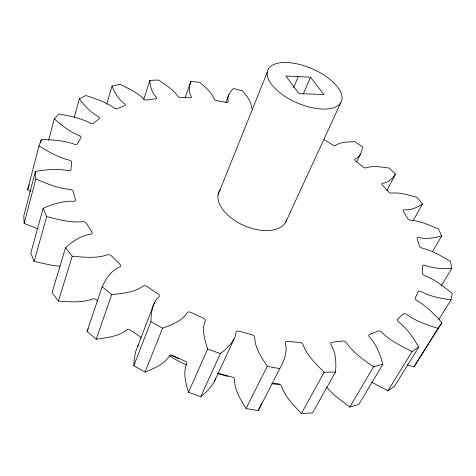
<?xml version="1.0" encoding="UTF-8"?>
<svg xmlns="http://www.w3.org/2000/svg" width="476" height="476" viewBox="0 0 476 476"><rect width="100%" height="100%" fill="white"/><g stroke="black" fill="none" stroke-linecap="round" stroke-linejoin="round"><path stroke-width="0.71" d="M324.186 139.706L332.891 145.013A2.136 1.065 24.8 0 0 335.598 145.442C341.143 141.533 348.486 142.056 354.965 141.705L362.629 147.03C361.944 151.784 359.915 157.282 355.013 159.055A2.16 1.083 25.7 0 0 355.447 160.834L363.093 167.016A2.172 1.095 26 0 0 365.931 167.867C373.351 165.446 381.365 167.112 388.922 167.992L395.502 174.049C392.617 178.667 388.047 182.736 382.436 183.302A2.207 1.119 26.8 0 0 382.252 184.956L388.481 191.798A2.219 1.136 27.1 0 0 391.343 193.072C400.161 192.256 408.819 195.124 417.226 197.385L422.402 203.99C417.101 207.715 410.669 210.303 404.094 209.803A2.267 1.172 27.9 0 0 403.261 211.237L407.712 218.496A2.285 1.19 28.2 0 0 410.473 220.168C420.26 221.001 429.37 225.178 438.313 228.938L441.728 235.858C434.296 238.119 426.27 239.291 418.6 237.542A2.344 1.244 28.9 0 0 417.107 238.666L419.415 246.027A2.368 1.261 29.1 0 0 421.926 248.067C432.244 250.537 441.466 256.106 450.522 261.431L451.819 268.363C442.686 268.863 433.249 268.524 424.592 265.275A2.434 1.321 29.7 0 0 422.456 265.989L422.289 273.075A2.457 1.345 30 0 0 424.384 275.414C434.737 279.448 443.596 286.433 452.2 293.305L451.046 299.868C440.699 298.452 430.161 296.453 420.867 291.473A2.523 1.416 30.4 0 0 418.142 291.681L415.245 298.047A2.547 1.446 30.5 0 0 416.75 300.588C426.585 306.044 434.469 314.338 441.918 322.627L438.063 328.351C427.097 324.953 415.929 321.211 406.569 314.374A2.612 1.523 30.8 0 0 403.374 313.993L397.627 319.14A2.636 1.553 30.8 0 0 398.37 321.752C407.117 328.386 413.305 337.734 418.773 347.105L412.133 351.484C401.292 346.171 390.106 340.709 381.496 332.058A2.701 1.636 30.6 0 0 378.015 331.04L369.531 334.461A2.719 1.666 30.5 0 0 369.37 336.972C376.492 344.481 380.199 354.483 382.817 364.318L373.571 366.829C363.7 359.856 353.222 352.853 346.373 342.666A2.767 1.743 29.9 0 0 342.857 341.012L332.034 342.28A2.785 1.767 29.6 0 0 330.891 344.505C335.961 352.645 336.342 362.718 335.491 372.012L324.15 372.256C316.094 364.057 307.062 355.792 303.099 344.713A2.82 1.833 28.4 0 0 299.832 342.488L287.385 341.34A2.826 1.85 27.8 0 0 285.273 343.077C287.831 351.871 284.023 360.975 279.829 368.614L267.25 366.377C261.705 357.559 254.85 348.253 254.725 337.425A2.85 1.892 26.1 0 0 252.012 334.777L238.928 331.171A2.856 1.904 25.3 0 0 235.983 332.272L235.346 336.032L234.002 339.108L214.301 381.704L211.13 386.536L205.459 392.676L200.735 396.669L188.478 392.254C185.979 383.251 182.701 373.041 186.651 363.997A2.761 1.946 23.2 0 0 184.861 361.129L172.717 355.518A2.761 1.946 22.4 0 0 169.254 355.959C164.143 364.681 153.855 368.382 144.996 372.113L133.815 365.675L150.91 321.633C151.243 312.988 152.04 302.92 158.936 296.792A2.85 1.892 20.4 0 0 158.032 293.924L147.019 286.439A2.844 1.874 19.8 0 0 143.169 286.07C134.184 292.663 122.409 293.311 111.717 294.656L102.197 286.719C105.964 278.704 111.223 270.356 119.797 266.941A2.82 1.827 18.2 0 0 119.94 264.305L111.384 255.826A2.808 1.803 17.7 0 0 107.564 254.791C96.229 258.664 83.919 257.153 72.221 256.243L65.527 247.746C72.667 241.338 81.063 235.477 90.791 234.18A2.767 1.737 16.7 0 0 91.91 231.967L86.364 223.232A2.749 1.708 16.4 0 0 82.872 221.667C70.615 222.917 58.453 219.591 46.678 216.598L43.132 208.28C52.699 204.162 62.993 200.711 73.548 201.288A2.695 1.63 15.9 0 0 75.5 199.623L73.143 191.298A2.672 1.601 15.9 0 0 70.204 189.383C58.167 188.454 46.844 183.676 35.867 178.964L35.414 171.431C46.261 169.67 57.507 168.379 68.365 170.694A2.612 1.517 15.9 0 0 70.948 169.623L71.656 162.256A2.588 1.493 15.9 0 0 69.413 160.162C58.393 157.621 48.487 151.802 39.008 145.84L41.335 139.51C52.479 139.831 63.891 140.396 74.464 144.24A2.517 1.416 16.2 0 0 77.451 143.77L80.872 137.731A2.493 1.386 16.4 0 0 79.391 135.618C69.895 132.013 61.791 125.581 54.306 118.851L58.935 113.972C69.645 115.971 80.611 118.03 90.345 123.135A2.428 1.321 16.9 0 0 93.522 123.219L99.198 118.72A2.404 1.297 17.1 0 0 98.478 116.721C90.72 112.532 84.621 105.874 79.45 98.853L85.876 95.509C95.628 98.782 105.702 101.965 114.145 108.022A2.338 1.238 17.8 0 0 117.334 108.587L124.754 105.714A2.321 1.22 18 0 0 124.76 103.929C118.75 99.52 114.74 92.921 112.056 86.079L119.779 84.276C128.228 88.423 137.142 92.38 143.925 99.085A2.267 1.172 18.8 0 0 146.983 100.055L155.646 98.8A2.249 1.154 19.1 0 0 156.312 97.3C151.904 92.868 150.053 86.501 149.875 80.379L158.443 80.045C165.386 84.734 173.008 89.179 177.845 96.211A2.201 1.119 19.9 0 0 180.648 97.509L190.097 97.806A2.19 1.107 20.2 0 0 191.34 96.646C188.306 92.118 188.942 86.18 190.906 81.366L199.926 82.396C205.251 87.328 211.57 92.094 214.2 99.097A2.16 1.083 21 0 0 216.657 100.644L226.469 102.388A2.148 1.077 21.3 0 0 228.206 101.596C226.618 96.652 230.086 91.88 233.407 88.542L242.54 90.833C246.235 95.747 251.251 100.841 251.459 107.332A2.13 1.059 22.1 0 0 252.482 108.605M133.815 365.675L134.161 359.672L135.672 351.627L154.521 302.486M30.476 191.388L27.644 189.579L39.008 145.84M40.591 142.366L41.335 139.51M35.414 171.431L23.8 215.759L24.139 223.422L37.527 228.76M24.139 223.422L35.867 178.964M48.623 140.253L54.306 118.851M43.132 208.28L30.809 253.083L34.147 261.455L52.425 265.4L60.03 266.209M74.316 117.245L79.45 98.853M34.147 261.455L46.678 216.598M106.606 104.298L112.056 86.079M65.527 247.746L52.027 292.663L58.405 301.13C69.817 301.832 81.866 303.057 92.79 298.934A2.707 1.845 17 0 1 96.491 299.904L97.515 300.957M58.405 301.13L72.221 256.243M143.692 99.466L149.875 80.379M141.223 337.538L130.644 330.189A2.743 1.91 19.3 0 0 126.908 329.886C118.25 336.633 106.689 337.645 96.188 339.198L87.066 331.367L102.197 286.719M96.188 339.198L111.717 294.656M185.075 97.925L190.906 81.366M27.644 189.579L29.292 185.015M261.746 403.446L258.295 410.598L246.092 408.581C240.808 399.727 234.37 390.32 234.519 379.61A2.749 1.928 26.4 0 0 231.931 376.986L219.257 373.6A2.755 1.94 25.6 0 0 217.919 373.47M225.749 102.792L228.92 94.474M144.996 372.113L162.542 328.238C171.473 324.733 181.969 321.389 187.187 312.714A2.856 1.91 22.5 0 1 190.739 312.345L203.335 318.147A2.856 1.91 23.2 0 1 205.227 321.02C201.318 330.052 204.977 340.197 207.667 349.063L188.478 392.254M218.109 194.678L267.203 72.388M293.638 87.56L298.274 76.618M303.176 94.153L310.513 77.183L285.856 76.041L298.934 93.605L323.847 94.504L310.513 77.183M214.301 381.704L215.67 378.575M200.735 396.669L220.37 353.686L225.142 349.812L230.848 343.839L234.002 339.108M285.671 222.268L340.751 102.715A39.99 18.641 23.3 0 0 294.977 63.451A39.99 18.641 23.3 0 0 278.032 91.231A39.99 18.641 23.3 0 0 340.751 102.715M87.066 331.367L88.316 328.785M356.637 161.935L360.51 154.069M246.092 408.581L267.25 366.377M258.295 410.598L279.829 368.614M386.976 190.317L395.502 174.049M271.969 383.37L278.383 383.858A2.725 1.868 28.9 0 1 281.518 386.042C285.047 396.99 293.686 405.29 301.409 413.436L324.15 372.256M413.126 220.674L422.402 203.99M335.491 372.012L312.476 412.984L301.409 413.436M137.665 346.266L138.689 344.487M432.446 251.745L441.728 235.858M326.459 387.059L334.884 395.639L349.789 407.045L373.571 366.829M382.817 364.318L358.892 404.332L349.789 407.045M441.46 285.427L451.819 268.363M371.804 382.24L387.904 390.802L412.133 351.484M418.773 347.105L394.527 386.25L387.904 390.802M438.89 319.426L451.046 299.868M407.295 364.866L413.953 366.883L438.063 328.351M441.918 322.627L413.953 366.883M207.667 349.063L220.37 353.686M150.91 321.633L162.542 328.238M286.766 219.757A36.694 20.926 23.3 0 1 243.26 225.213A36.694 20.926 23.3 0 1 220.233 189.644M279.543 384.352A180.6 110.367 23.3 0 1 272.57 383.93M227.891 376.403A180.6 110.367 23.3 0 1 217.627 373.547M178.619 358.779A180.6 110.367 23.3 0 1 171.235 355.245M186.759 364.931A62.832 42.251 23.3 0 1 169.325 355.632"/></g></svg>
